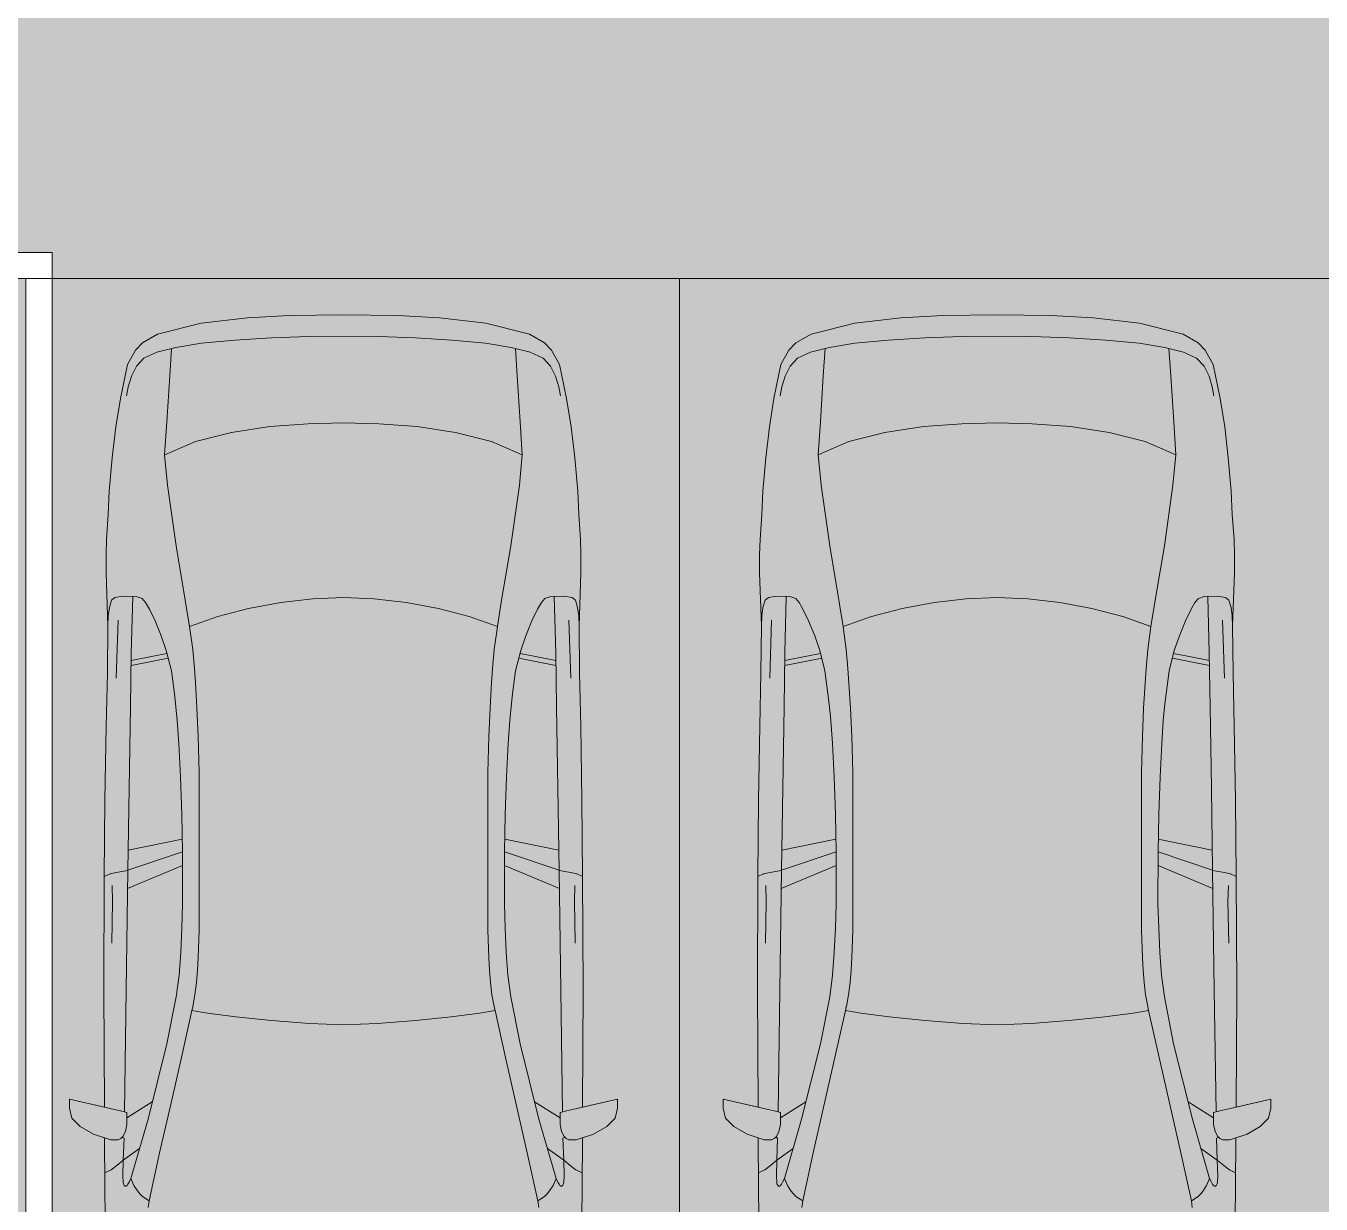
# Model space of a CAD drawing. Header units: millimetres. Extents: x 141848 to 1648660, y -465012 to -151356.
# Drawn here: x 439237 to 444191, y -269226 to -264722 of the extents above; entities that cross this region are included whole.
import ezdxf

# ---------------------------------------------------------------- set-up
doc = ezdxf.new("R2010")
doc.units = ezdxf.units.MM
doc.header["$MEASUREMENT"] = 0
for name, color, linetype in [('Extérieur - Environnement', 7, 'Continuous'), ('Sols_ Dalles', 7, 'Continuous'), ('Structure - Murs extérieurs', 7, 'Continuous')]:
    doc.layers.add(name, color=color, linetype=linetype)

msp = doc.modelspace()

# ---------------------------------------------------------------- hatches: boundary and pattern name
at = {"linetype": 'Continuous', "lineweight": 0, "true_color": 0x6f6f6f}
h = msp.add_hatch(color=8, dxfattribs=at)
h.paths.add_polyline_path([(360547.961, -275935.042), (360547.961, -295062.571), (487920.34, -293826.868), (487920.34, -270902.734), (487462.568, -270902.734), (472913.119, -271040.575), (472913.119, -163437.635), (371855.719, -163437.635), (371855.719, -271040.575), (371882.482, -271040.57), (371882.665, -272000.514, -0.40942736), (367883.201, -275935.042)])
h.paths.add_polyline_path([(377135.103, -260639.953), (373845.103, -260639.953), (373845.103, -248364.953), (373845.103, -243089.974), (373845.103, -242189.974), (377135.103, -242189.974)], flags=0)
h.paths.add_polyline_path([(415474.561, -260810.571), (380202.952, -260810.571), (380202.952, -230015.57), (380202.952, -193810.571), (380202.952, -171995.57), (431505.799, -171995.57), (464309.564, -171995.57), (464309.564, -262266.885), (436549.587, -262266.885), (436549.587, -189810.571), (412055.061, -189810.571), (412055.061, -201780.57), (412055.061, -204495.57), (415454.069, -204495.57), (415454.069, -208495.57), (415454.069, -218295.57), (405655.061, -218295.57), (405655.061, -222495.57), (415474.561, -222495.57)], flags=0)
h.paths.add_polyline_path([(381436.562, -269433.913, -0.09031866), (381558.292, -268727.623, -0.20144873), (382612.158, -267592.74, -0.10421145), (383417.525, -267415.055), (384017.498, -267409.371, -0.10404461), (384824.873, -267571.244, -0.23825546), (385983.776, -268953.318, -0.05518862), (386036.355, -269390.334), (386038.45, -269611.438), (386050.565, -270890.267), (385792.102, -271892.761, -0.26794919), (384069.602, -272909.124), (383469.629, -272914.808, -0.19371746), (382078.771, -272370.185, -0.07056876), (381728.183, -271931.262, -0.1316525), (381450.772, -270933.845)], flags=0)
h.paths.add_polyline_path([(392016.505, -273452.052), (392030.007, -267377.824, -0.3805567), (394016.505, -265609.826), (394094.233, -265609.826), (394094.233, -270609.826), (409094.233, -270609.826), (409094.233, -265609.826), (414055.71, -265609.826, -0.41421356), (415555.71, -267109.826), (415555.71, -273660.699, -0.34550161), (413836.804, -275433.432), (394027.271, -275599.002, -0.4157911), (392016.505, -273599.031)], flags=0)
h.paths.add_polyline_path([(424209.612, -271504.083, -0.13447393), (423930.467, -270484.937), (423930.467, -268984.937, -0.41421356), (425930.467, -266984.937), (426530.467, -266984.937, -0.41421356), (428530.467, -268984.937), (428530.467, -270484.937, -0.12882035), (428273.55, -271465.581, -0.27093629), (426530.467, -272484.937), (425930.467, -272484.937, -0.26498)], flags=0)
h.paths.add_polyline_path([(436562.206, -273329.325), (436569.468, -267730.336, -0.09856151), (436800.237, -266943.721), (436817.2, -266951.545, -0.258849), (438654.998, -265605.827), (438652.661, -265587.294), (439337.088, -265587.294), (439337.088, -265687.294), (439337.088, -270687.294), (469237.088, -270687.294), (469237.088, -265687.294), (470907.523, -265687.294), (472885.813, -265687.294), (472885.813, -267687.294), (472885.813, -271062.255, 0.00134576), (472885.842, -271073.021), (472896.728, -273095.233, -0.41421356), (470907.523, -275105.97), (462184.053, -275105.97, -0.00518896), (462130.957, -275116.103), (454147.511, -275196.191), (438770.531, -275253.24, -0.38655333), (436572.608, -273475.385, -0.02518922)], flags=0)
at = {"layer": 'Sols_ Dalles', "linetype": 'Continuous', "lineweight": 0, "true_color": 0x2e271c}
msp.add_hatch(color=250, dxfattribs=at).paths.add_polyline_path([(436660.829, -273253.269, 0.4157911), (438671.595, -275253.24), (470808.586, -275105.97, 0.41421356), (472797.791, -273095.233), (472786.905, -271073.021, -0.00134576), (472786.876, -271062.255), (472786.876, -267687.294), (472786.876, -265687.294), (469237.088, -265687.294), (469237.088, -270787.292), (469237.248, -271092.129), (469248.134, -273114.341), (439237.088, -273253.269), (439237.088, -270687.294), (439237.088, -265687.294), (438660.829, -265687.294, 0.25884891), (436813.282, -267154.752, 0.09856162), (436660.829, -267920.633)])

# ---------------------------------------------------------------- linework, layer by layer
at = {"color": 9, "linetype": 'Continuous', "lineweight": 5}
msp.add_lwpolyline([(436572.608, -273475.385, 0.38655333), (438770.531, -275253.24), (454147.511, -275196.191), (462130.957, -275116.103, 0.00518896), (462184.053, -275105.97), (470907.523, -275105.97, 0.41421356), (472896.728, -273095.233), (472885.842, -271073.021, -0.00134576), (472885.813, -271062.255), (472885.813, -267687.294), (472885.813, -265687.294), (470907.523, -265687.294), (469237.088, -265687.294), (469237.088, -270687.294), (439337.088, -270687.294), (439337.088, -265687.294), (439337.088, -265587.294), (438652.661, -265587.294), (438654.998, -265605.827, 0.258849), (436817.2, -266951.545), (436800.237, -266943.721, 0.09856151), (436569.468, -267730.336), (436562.206, -273329.325, 0.02518922)], format="xyb", close=True, dxfattribs=at)
at = {"color": 253, "linetype": 'Continuous', "lineweight": 5, "true_color": 0x9f9f9f, "flags": 128}
for points in [[(439237.088, -265687.294), (438660.829, -265687.294)], [(439237.088, -273253.269), (439237.088, -265687.294)]]:
    msp.add_lwpolyline(points, dxfattribs=at)
at = {"color": 255, "linetype": 'Continuous', "lineweight": 5, "flags": 128}
for points in [[(439237.088, -265687.294), (439237.088, -270687.294)], [(441737.088, -265687.294), (439237.088, -265687.294)], [(441737.088, -265687.294), (441737.088, -270687.294)], [(444237.088, -265687.294), (441737.088, -265687.294)]]:
    msp.add_lwpolyline(points, dxfattribs=at)
at = {"layer": 'Extérieur - Environnement', "color": 7, "linetype": 'Continuous', "lineweight": 13}
for p, q in [((440084.336, -265837.164), (439907.396, -265858.076)), ((439907.396, -265858.076), (440084.336, -265837.164)), ((440244.465, -265828.356), (440084.336, -265837.164)), ((440084.336, -265837.164), (440244.465, -265828.356)), ((440451.908, -265825.764), (440244.465, -265828.356)), ((440244.465, -265828.356), (440451.908, -265825.764)), ((440659.351, -265828.356), (440451.908, -265825.764)), ((440659.351, -265828.356), (440451.908, -265825.764)), ((440819.48, -265837.164), (440659.351, -265828.356)), ((440819.48, -265837.164), (440659.351, -265828.356)), ((440996.42, -265858.076), (440819.48, -265837.164)), ((440996.42, -265858.076), (440819.48, -265837.164)), ((442584.336, -265837.164), (442407.396, -265858.076)), ((442407.396, -265858.076), (442584.336, -265837.164)), ((442744.465, -265828.356), (442584.336, -265837.164)), ((442584.336, -265837.164), (442744.465, -265828.356)), ((442951.908, -265825.764), (442744.465, -265828.356)), ((442744.465, -265828.356), (442951.908, -265825.764)), ((443159.351, -265828.356), (442951.908, -265825.764)), ((443159.351, -265828.356), (442951.908, -265825.764)), ((443319.48, -265837.164), (443159.351, -265828.356)), ((443319.48, -265837.164), (443159.351, -265828.356)), ((443496.42, -265858.076), (443319.48, -265837.164)), ((443496.42, -265858.076), (443319.48, -265837.164)), ((439740.372, -265900.703), (439682.776, -265932.912)), ((439682.776, -265932.912), (439740.372, -265900.703)), ((439907.396, -265858.076), (439740.372, -265900.703)), ((439740.372, -265900.703), (439907.396, -265858.076)), ((441163.444, -265900.703), (440996.42, -265858.076)), ((441163.444, -265900.703), (440996.42, -265858.076)), ((441221.04, -265932.912), (441163.444, -265900.703)), ((441221.04, -265932.912), (441163.444, -265900.703)), ((442240.372, -265900.703), (442182.776, -265932.912)), ((442182.776, -265932.912), (442240.372, -265900.703)), ((442407.396, -265858.076), (442240.372, -265900.703)), ((442240.372, -265900.703), (442407.396, -265858.076)), ((443663.444, -265900.703), (443496.42, -265858.076)), ((443663.444, -265900.703), (443496.42, -265858.076)), ((443721.04, -265932.912), (443663.444, -265900.703)), ((443721.04, -265932.912), (443663.444, -265900.703)), ((439682.776, -265932.912), (439655.914, -265961.821)), ((439655.914, -265961.821), (439682.776, -265932.912)), ((439810.146, -265950.545), (439738.222, -265969.4)), ((439810.146, -265950.545), (439908.463, -265935.102)), ((439908.445, -265935.105), (440035.673, -265922.562)), ((440035.673, -265922.562), (440176.232, -265914.145)), ((440176.232, -265914.145), (440318.781, -265909.477)), ((440318.781, -265909.477), (440451.908, -265908.163)), ((440585.035, -265909.477), (440451.908, -265908.163)), ((440727.584, -265914.145), (440585.035, -265909.477)), ((440868.143, -265922.562), (440727.584, -265914.145)), ((440995.371, -265935.105), (440868.143, -265922.562)), ((441093.67, -265950.545), (440995.353, -265935.102)), ((441093.67, -265950.545), (441165.594, -265969.4)), ((441247.902, -265961.821), (441221.04, -265932.912)), ((441247.902, -265961.821), (441221.04, -265932.912)), ((442182.776, -265932.912), (442155.914, -265961.821)), ((442155.914, -265961.821), (442182.776, -265932.912)), ((442310.146, -265950.545), (442238.222, -265969.4)), ((442310.146, -265950.545), (442408.463, -265935.102)), ((442408.445, -265935.105), (442535.673, -265922.562)), ((442535.673, -265922.562), (442676.232, -265914.145)), ((442676.232, -265914.145), (442818.781, -265909.477)), ((442818.781, -265909.477), (442951.908, -265908.163)), ((443085.035, -265909.477), (442951.908, -265908.163)), ((443227.584, -265914.145), (443085.035, -265909.477)), ((443368.143, -265922.562), (443227.584, -265914.145)), ((443495.371, -265935.105), (443368.143, -265922.562)), ((443593.67, -265950.545), (443495.353, -265935.102)), ((443593.67, -265950.545), (443665.594, -265969.4)), ((443747.902, -265961.821), (443721.04, -265932.912)), ((443747.902, -265961.821), (443721.04, -265932.912)), ((439655.914, -265961.821), (439625.263, -266016.54)), ((439625.263, -266016.54), (439655.914, -265961.821)), ((439659.923, -266022.127), (439688.544, -265991.939)), ((439688.544, -265991.939), (439738.222, -265969.4)), ((439794.181, -265954.731), (439787.049, -266059.811)), ((441109.635, -265954.731), (441116.767, -266059.811)), ((441215.272, -265991.939), (441165.594, -265969.4)), ((441243.893, -266022.127), (441215.272, -265991.939)), ((441278.553, -266016.54), (441247.902, -265961.821)), ((441278.553, -266016.54), (441247.902, -265961.821)), ((442155.914, -265961.821), (442125.263, -266016.54)), ((442125.263, -266016.54), (442155.914, -265961.821)), ((442159.923, -266022.127), (442188.544, -265991.939)), ((442188.544, -265991.939), (442238.222, -265969.4)), ((442294.181, -265954.731), (442287.049, -266059.811)), ((443609.635, -265954.731), (443616.767, -266059.811)), ((443715.272, -265991.939), (443665.594, -265969.4)), ((443743.893, -266022.127), (443715.272, -265991.939)), ((443778.553, -266016.54), (443747.902, -265961.821)), ((443778.553, -266016.54), (443747.902, -265961.821)), ((439625.263, -266016.54), (439598.367, -266145.59)), ((439598.367, -266145.59), (439625.263, -266016.54)), ((439641.061, -266060.723), (439659.923, -266022.127)), ((441262.755, -266060.723), (441243.893, -266022.127)), ((441305.449, -266145.59), (441278.553, -266016.54)), ((441305.449, -266145.59), (441278.553, -266016.54)), ((442125.263, -266016.54), (442098.367, -266145.59)), ((442098.367, -266145.59), (442125.263, -266016.54)), ((442141.061, -266060.723), (442159.923, -266022.127)), ((443762.755, -266060.723), (443743.893, -266022.127)), ((443805.449, -266145.59), (443778.553, -266016.54)), ((443805.449, -266145.59), (443778.553, -266016.54)), ((439628.781, -266101.535), (439641.061, -266060.723)), ((439787.049, -266059.811), (439776.153, -266235.469)), ((441116.767, -266059.811), (441127.663, -266235.469)), ((441275.036, -266101.535), (441262.755, -266060.723)), ((442128.781, -266101.535), (442141.061, -266060.723)), ((442287.049, -266059.811), (442276.153, -266235.469)), ((443616.767, -266059.811), (443627.663, -266235.469)), ((443775.036, -266101.535), (443762.755, -266060.723)), ((439598.367, -266145.59), (439581.073, -266254.371)), ((439598.367, -266145.59), (439581.073, -266254.371)), ((439622.383, -266135.297), (439628.781, -266101.535)), ((441281.433, -266135.297), (441275.036, -266101.535)), ((441322.743, -266254.371), (441305.449, -266145.59)), ((441305.449, -266145.59), (441322.743, -266254.371)), ((442098.367, -266145.59), (442081.073, -266254.371)), ((442098.367, -266145.59), (442081.073, -266254.371)), ((442122.383, -266135.297), (442128.781, -266101.535)), ((443781.433, -266135.297), (443775.036, -266101.535)), ((443822.743, -266254.371), (443805.449, -266145.59)), ((443805.449, -266145.59), (443822.743, -266254.371)), ((439776.153, -266235.469), (439767.862, -266361.049)), ((440317.155, -266242.406), (440170.626, -266253.728)), ((440451.908, -266238.96), (440317.155, -266242.406)), ((440451.908, -266238.96), (440586.661, -266242.406)), ((440586.661, -266242.406), (440733.19, -266253.728)), ((441127.663, -266235.469), (441135.954, -266361.049)), ((442276.153, -266235.469), (442267.862, -266361.049)), ((442817.155, -266242.406), (442670.626, -266253.728)), ((442951.908, -266238.96), (442817.155, -266242.406)), ((442951.908, -266238.96), (443086.661, -266242.406)), ((443086.661, -266242.406), (443233.19, -266253.728)), ((443627.663, -266235.469), (443635.954, -266361.049)), ((439581.075, -266254.36), (439567.251, -266372.439)), ((439581.075, -266254.36), (439567.251, -266372.439)), ((439581.073, -266254.371), (439581.075, -266254.36)), ((440023.07, -266275.57), (439885.25, -266310.612)), ((440170.626, -266253.728), (440023.07, -266275.57)), ((440733.19, -266253.728), (440880.746, -266275.57)), ((440880.746, -266275.57), (441018.566, -266310.612)), ((441322.742, -266254.36), (441336.565, -266372.439)), ((441336.565, -266372.439), (441322.743, -266254.371)), ((442081.075, -266254.36), (442067.251, -266372.439)), ((442081.075, -266254.36), (442067.251, -266372.439)), ((442081.073, -266254.371), (442081.075, -266254.36)), ((442523.07, -266275.57), (442385.25, -266310.612)), ((442670.626, -266253.728), (442523.07, -266275.57)), ((443233.19, -266253.728), (443380.746, -266275.57)), ((443380.746, -266275.57), (443518.566, -266310.612)), ((443822.742, -266254.36), (443836.565, -266372.439)), ((443836.565, -266372.439), (443822.743, -266254.371)), ((439885.25, -266310.612), (439767.93, -266361.74)), ((441018.566, -266310.612), (441135.887, -266361.74)), ((442385.25, -266310.612), (442267.93, -266361.74)), ((443518.566, -266310.612), (443635.887, -266361.74)), ((439567.251, -266372.439), (439555.728, -266500.926)), ((439555.728, -266500.926), (439567.251, -266372.439)), ((439767.862, -266361.049), (439779.203, -266476.985)), ((441135.954, -266361.049), (441124.614, -266476.985)), ((441348.088, -266500.926), (441336.565, -266372.439)), ((441348.088, -266500.926), (441336.565, -266372.439)), ((442067.251, -266372.439), (442055.728, -266500.926)), ((442055.728, -266500.926), (442067.251, -266372.439)), ((442267.862, -266361.049), (442279.203, -266476.985)), ((443635.954, -266361.049), (443624.614, -266476.985)), ((443848.088, -266500.926), (443836.565, -266372.439)), ((443848.088, -266500.926), (443836.565, -266372.439)), ((439779.203, -266476.985), (439812.002, -266709.08)), ((441124.614, -266476.985), (441091.814, -266709.08)), ((442279.203, -266476.985), (442312.002, -266709.08)), ((443624.614, -266476.985), (443591.814, -266709.08)), ((439555.728, -266500.926), (439551.932, -266589.935)), ((439551.932, -266589.935), (439555.728, -266500.926)), ((441351.884, -266589.935), (441348.088, -266500.926)), ((441351.884, -266589.935), (441348.088, -266500.926)), ((442055.728, -266500.926), (442051.932, -266589.935)), ((442051.932, -266589.935), (442055.728, -266500.926)), ((443851.884, -266589.935), (443848.088, -266500.926)), ((443851.884, -266589.935), (443848.088, -266500.926)), ((439551.932, -266589.935), (439545.508, -266685.688)), ((439545.508, -266685.688), (439551.932, -266589.935)), ((441358.309, -266685.688), (441351.884, -266589.935)), ((441358.309, -266685.688), (441351.884, -266589.935)), ((442051.932, -266589.935), (442045.508, -266685.688)), ((442045.508, -266685.688), (442051.932, -266589.935)), ((443858.309, -266685.688), (443851.884, -266589.935)), ((443858.309, -266685.688), (443851.884, -266589.935)), ((439545.508, -266685.688), (439543.743, -266743.57)), ((439543.743, -266743.57), (439545.508, -266685.688)), ((441360.073, -266743.57), (441358.309, -266685.688)), ((441360.073, -266743.57), (441358.309, -266685.688)), ((442045.508, -266685.688), (442043.743, -266743.57)), ((442043.743, -266743.57), (442045.508, -266685.688)), ((443860.073, -266743.57), (443858.309, -266685.688)), ((443860.073, -266743.57), (443858.309, -266685.688)), ((439812.002, -266709.08), (439848.174, -266924.692)), ((441091.814, -266709.08), (441055.642, -266924.692)), ((442312.002, -266709.08), (442348.174, -266924.692)), ((443591.814, -266709.08), (443555.642, -266924.692)), ((439543.743, -266743.57), (439543.698, -266812.144)), ((439543.743, -266743.57), (439543.698, -266812.144)), ((441360.118, -266812.144), (441360.073, -266743.57)), ((441360.073, -266743.57), (441360.118, -266812.144)), ((442043.743, -266743.57), (442043.698, -266812.144)), ((442043.743, -266743.57), (442043.698, -266812.144)), ((443860.118, -266812.144), (443860.073, -266743.57)), ((443860.073, -266743.57), (443860.118, -266812.144)), ((439543.698, -266812.144), (439550.959, -267015.116)), ((439550.959, -267015.116), (439543.698, -266812.144)), ((441352.857, -267015.116), (441360.118, -266812.144)), ((441352.857, -267015.116), (441360.118, -266812.144)), ((442043.698, -266812.144), (442050.959, -267015.116)), ((442050.959, -267015.116), (442043.698, -266812.144)), ((443852.857, -267015.116), (443860.118, -266812.144)), ((443852.857, -267015.116), (443860.118, -266812.144)), ((439564.951, -266917.174), (439556.547, -266945.179)), ((439577.652, -266906.682), (439564.951, -266917.174)), ((439608.63, -266901.909), (439577.652, -266906.682)), ((439659.244, -266903.116), (439608.63, -266901.909)), ((439640.038, -267118.034), (439645.862, -266902.797)), ((439681.719, -266910.293), (439659.244, -266903.116)), ((439694.717, -266925.468), (439681.719, -266910.293)), ((439709.611, -266951.662), (439694.717, -266925.468)), ((439848.174, -266924.692), (439863.388, -267017.735)), ((440211.69, -266925.666), (440088.935, -266948.269)), ((440334.373, -266911.78), (440211.69, -266925.666)), ((440451.908, -266907.061), (440334.373, -266911.78)), ((440451.908, -266907.061), (440569.443, -266911.78)), ((440569.443, -266911.78), (440692.126, -266925.666)), ((440692.126, -266925.666), (440814.881, -266948.269)), ((441055.642, -266924.692), (441040.428, -267017.735)), ((441194.205, -266951.662), (441209.099, -266925.468)), ((441209.099, -266925.468), (441222.098, -266910.293)), ((441222.098, -266910.293), (441244.572, -266903.116)), ((441244.572, -266903.116), (441295.186, -266901.909)), ((441263.778, -267118.034), (441257.954, -266902.797)), ((441295.186, -266901.909), (441326.164, -266906.682)), ((441326.164, -266906.682), (441338.865, -266917.174)), ((441338.865, -266917.174), (441347.27, -266945.179)), ((442064.951, -266917.174), (442056.547, -266945.179)), ((442077.652, -266906.682), (442064.951, -266917.174)), ((442108.63, -266901.909), (442077.652, -266906.682)), ((442159.244, -266903.116), (442108.63, -266901.909)), ((442140.038, -267118.034), (442145.862, -266902.797)), ((442181.719, -266910.293), (442159.244, -266903.116)), ((442194.717, -266925.468), (442181.719, -266910.293)), ((442209.611, -266951.662), (442194.717, -266925.468)), ((442348.174, -266924.692), (442363.388, -267017.735)), ((442711.69, -266925.666), (442588.935, -266948.269)), ((442834.373, -266911.78), (442711.69, -266925.666)), ((442951.908, -266907.061), (442834.373, -266911.78)), ((442951.908, -266907.061), (443069.443, -266911.78)), ((443069.443, -266911.78), (443192.126, -266925.666)), ((443192.126, -266925.666), (443314.881, -266948.269)), ((443555.642, -266924.692), (443540.428, -267017.735)), ((443694.205, -266951.662), (443709.099, -266925.468)), ((443709.099, -266925.468), (443722.098, -266910.293)), ((443722.098, -266910.293), (443744.572, -266903.116)), ((443744.572, -266903.116), (443795.186, -266901.909)), ((443763.778, -267118.034), (443757.954, -266902.797)), ((443795.186, -266901.909), (443826.164, -266906.682)), ((443826.164, -266906.682), (443838.865, -266917.174)), ((443838.865, -266917.174), (443847.27, -266945.179)), ((439552.232, -266976.682), (439550.959, -267015.116)), ((439556.547, -266945.179), (439552.232, -266976.682)), ((439731.015, -266995.684), (439709.611, -266951.662)), ((439971.085, -266979.133), (439863.388, -267017.735)), ((440088.935, -266948.269), (439971.085, -266979.133)), ((440814.881, -266948.269), (440932.731, -266979.133)), ((440932.731, -266979.133), (441040.428, -267017.735)), ((441172.801, -266995.684), (441194.205, -266951.662)), ((441347.27, -266945.179), (441351.584, -266976.682)), ((441351.584, -266976.682), (441352.857, -267015.116)), ((442052.232, -266976.682), (442050.959, -267015.116)), ((442056.547, -266945.179), (442052.232, -266976.682)), ((442231.015, -266995.684), (442209.611, -266951.662)), ((442471.085, -266979.133), (442363.388, -267017.735)), ((442588.935, -266948.269), (442471.085, -266979.133)), ((443314.881, -266948.269), (443432.731, -266979.133)), ((443432.731, -266979.133), (443540.428, -267017.735)), ((443672.801, -266995.684), (443694.205, -266951.662)), ((443847.27, -266945.179), (443851.584, -266976.682)), ((443851.584, -266976.682), (443852.857, -267015.116)), ((439550.959, -267015.116), (439548.746, -267195.422)), ((439548.746, -267195.422), (439550.959, -267015.116)), ((439589.626, -266993.88), (439582.209, -267214.66)), ((439754.43, -267052.956), (439731.015, -266995.684)), ((439863.388, -267017.735), (439875.059, -267105.162)), ((441040.428, -267017.735), (441028.757, -267105.162)), ((441149.386, -267052.956), (441172.801, -266995.684)), ((441314.19, -266993.88), (441321.607, -267214.66)), ((441355.07, -267195.422), (441352.857, -267015.116)), ((441355.07, -267195.422), (441352.857, -267015.116)), ((442050.959, -267015.116), (442048.746, -267195.422)), ((442048.746, -267195.422), (442050.959, -267015.116)), ((442089.626, -266993.88), (442082.209, -267214.66)), ((442254.43, -267052.956), (442231.015, -266995.684)), ((442363.388, -267017.735), (442375.059, -267105.162)), ((443540.428, -267017.735), (443528.757, -267105.162)), ((443649.386, -267052.956), (443672.801, -266995.684)), ((443814.19, -266993.88), (443821.607, -267214.66)), ((443855.07, -267195.422), (443852.857, -267015.116)), ((443855.07, -267195.422), (443852.857, -267015.116)), ((439773.759, -267109.617), (439754.43, -267052.956)), ((441130.057, -267109.617), (441149.386, -267052.956)), ((442273.759, -267109.617), (442254.43, -267052.956)), ((443630.057, -267109.617), (443649.386, -267052.956)), ((439637.106, -267325.351), (439640.038, -267118.034)), ((439639.618, -267147.769), (439724.006, -267130.537)), ((439723.733, -267149.83), (439781.148, -267138.68)), ((439724.006, -267130.537), (439776.487, -267120.345)), ((439793.594, -267187.636), (439773.759, -267109.617)), ((439875.058, -267105.146), (439881.751, -267178.67)), ((441028.758, -267105.146), (441022.066, -267178.67)), ((441110.222, -267187.636), (441130.057, -267109.617)), ((441180.083, -267149.83), (441122.668, -267138.68)), ((441179.81, -267130.537), (441127.33, -267120.345)), ((441264.198, -267147.769), (441179.81, -267130.537)), ((441266.71, -267325.351), (441263.778, -267118.034)), ((442137.106, -267325.351), (442140.038, -267118.034)), ((442139.618, -267147.769), (442224.006, -267130.537)), ((442223.733, -267149.83), (442281.148, -267138.68)), ((442224.006, -267130.537), (442276.487, -267120.345)), ((442293.594, -267187.636), (442273.759, -267109.617)), ((442375.058, -267105.146), (442381.751, -267178.67)), ((443528.758, -267105.146), (443522.066, -267178.67)), ((443610.222, -267187.636), (443630.057, -267109.617)), ((443680.083, -267149.83), (443622.668, -267138.68)), ((443679.81, -267130.537), (443627.33, -267120.345)), ((443764.198, -267147.769), (443679.81, -267130.537)), ((443766.71, -267325.351), (443763.778, -267118.034)), ((439639.345, -267167.062), (439723.733, -267149.83)), ((439805.003, -267275.127), (439793.594, -267187.636)), ((439881.75, -267178.656), (439886.716, -267253.131)), ((441022.066, -267178.656), (441017.1, -267253.131)), ((441098.813, -267275.127), (441110.222, -267187.636)), ((441264.471, -267167.062), (441180.083, -267149.83)), ((442139.345, -267167.062), (442223.733, -267149.83)), ((442305.003, -267275.127), (442293.594, -267187.636)), ((442381.75, -267178.656), (442386.716, -267253.131)), ((443522.066, -267178.656), (443517.1, -267253.131)), ((443598.813, -267275.127), (443610.222, -267187.636)), ((443764.471, -267167.062), (443680.083, -267149.83)), ((439548.746, -267195.422), (439544.396, -267398.632)), ((439548.746, -267195.422), (439544.396, -267398.632)), ((441359.42, -267398.632), (441355.07, -267195.422)), ((441355.07, -267195.422), (441359.42, -267398.632)), ((442048.746, -267195.422), (442044.396, -267398.632)), ((442048.746, -267195.422), (442044.396, -267398.632)), ((443859.42, -267398.632), (443855.07, -267195.422)), ((443855.07, -267195.422), (443859.42, -267398.632)), ((439810.849, -267324.705), (439805.003, -267275.127)), ((439886.716, -267253.127), (439891.12, -267329.924)), ((441017.1, -267253.127), (441012.696, -267329.924)), ((441092.967, -267324.705), (441098.813, -267275.127)), ((442310.849, -267324.705), (442305.003, -267275.127)), ((442386.716, -267253.127), (442391.12, -267329.924)), ((443517.1, -267253.127), (443512.696, -267329.924)), ((443592.967, -267324.705), (443598.813, -267275.127)), ((439632.146, -267636.148), (439637.106, -267325.351)), ((439815.943, -267376.543), (439810.849, -267324.705)), ((439891.119, -267329.914), (439895.885, -267438.034)), ((441012.697, -267329.914), (441007.931, -267438.034)), ((441087.873, -267376.543), (441092.967, -267324.705)), ((441271.671, -267636.148), (441266.71, -267325.351)), ((442132.146, -267636.148), (442137.106, -267325.351)), ((442315.943, -267376.543), (442310.849, -267324.705)), ((442391.119, -267329.914), (442395.885, -267438.034)), ((443512.697, -267329.914), (443507.931, -267438.034)), ((443587.873, -267376.543), (443592.967, -267324.705)), ((443771.671, -267636.148), (443766.71, -267325.351)), ((439822.181, -267464.557), (439815.943, -267376.543)), ((441081.636, -267464.557), (441087.873, -267376.543)), ((442322.181, -267464.557), (442315.943, -267376.543)), ((443581.636, -267464.557), (443587.873, -267376.543)), ((439544.396, -267398.632), (439539.611, -267681.866)), ((439544.396, -267398.632), (439539.611, -267681.866)), ((441364.205, -267681.866), (441359.42, -267398.632)), ((441359.42, -267398.632), (441364.205, -267681.866)), ((442044.396, -267398.632), (442039.611, -267681.866)), ((442044.396, -267398.632), (442039.611, -267681.866)), ((443864.205, -267681.866), (443859.42, -267398.632)), ((443859.42, -267398.632), (443864.205, -267681.866)), ((439828.568, -267592.686), (439822.181, -267464.557)), ((439895.885, -267438.031), (439899.856, -267575.552)), ((441007.931, -267438.031), (441003.961, -267575.552)), ((441075.248, -267592.686), (441081.636, -267464.557)), ((442328.568, -267592.686), (442322.181, -267464.557)), ((442395.885, -267438.031), (442399.856, -267575.552)), ((443507.931, -267438.031), (443503.961, -267575.552)), ((443575.248, -267592.686), (443581.636, -267464.557)), ((439899.856, -267575.552), (439899.894, -268178.518)), ((441003.961, -267575.552), (441003.922, -268178.518)), ((442399.856, -267575.552), (442399.894, -268178.518)), ((443503.961, -267575.552), (443503.922, -268178.518)), ((439833.568, -267735.926), (439828.568, -267592.686)), ((441070.248, -267735.926), (441075.248, -267592.686)), ((442333.568, -267735.926), (442328.568, -267592.686)), ((443570.248, -267735.926), (443575.248, -267592.686)), ((439539.611, -267681.866), (439537.092, -267973.113)), ((439539.611, -267681.866), (439537.092, -267973.113)), ((439627.185, -267950.448), (439632.146, -267636.148)), ((441276.631, -267950.448), (441271.671, -267636.148)), ((441366.724, -267973.113), (441364.205, -267681.866)), ((441364.205, -267681.866), (441366.724, -267973.113)), ((442039.611, -267681.866), (442037.092, -267973.113)), ((442039.611, -267681.866), (442037.092, -267973.113)), ((442127.185, -267950.448), (442132.146, -267636.148)), ((443776.631, -267950.448), (443771.671, -267636.148)), ((443866.724, -267973.113), (443864.205, -267681.866)), ((443864.205, -267681.866), (443866.724, -267973.113)), ((439835.991, -267879.457), (439833.568, -267735.926)), ((441067.825, -267879.457), (441070.248, -267735.926)), ((442335.991, -267879.457), (442333.568, -267735.926)), ((443567.825, -267879.457), (443570.248, -267735.926)), ((439628.402, -267873.372), (439835.173, -267831.01)), ((441275.415, -267873.372), (441068.643, -267831.01)), ((442128.402, -267873.372), (442335.173, -267831.01)), ((443775.415, -267873.372), (443568.643, -267831.01)), ((439835.991, -267879.457), (439627.202, -267949.357)), ((439836.529, -268077.471), (439835.991, -267879.457)), ((441067.287, -268077.471), (441067.825, -267879.457)), ((441067.825, -267879.457), (441276.614, -267949.357)), ((442335.991, -267879.457), (442127.202, -267949.357)), ((442336.529, -268077.471), (442335.991, -267879.457)), ((443567.287, -268077.471), (443567.825, -267879.457)), ((443567.825, -267879.457), (443776.614, -267949.357)), ((439626.214, -268019.427), (439836.131, -267931.001)), ((441277.603, -268019.427), (441067.685, -267931.001)), ((442126.214, -268019.427), (442336.131, -267931.001)), ((443777.603, -268019.427), (443567.685, -267931.001)), ((439537.092, -267973.113), (439535.124, -268405.992)), ((439535.124, -268405.992), (439537.092, -267973.113)), ((439537.092, -267973.113), (439558.801, -267963.349)), ((439558.801, -267963.349), (439560.757, -267962.783)), ((439560.757, -267962.783), (439564.015, -267962.088)), ((439564.015, -267962.088), (439589.928, -267957.432)), ((439589.928, -267957.432), (439627.185, -267950.448)), ((439627.185, -267950.448), (439620.746, -268407.601)), ((441276.631, -267950.448), (441283.07, -268407.601)), ((441313.888, -267957.432), (441276.631, -267950.448)), ((441339.801, -267962.088), (441313.888, -267957.432)), ((441343.059, -267962.783), (441339.801, -267962.088)), ((441345.015, -267963.349), (441343.059, -267962.783)), ((441366.724, -267973.113), (441345.015, -267963.349)), ((441368.692, -268405.992), (441366.724, -267973.113)), ((441368.692, -268405.992), (441366.724, -267973.113)), ((442037.092, -267973.113), (442035.124, -268405.992)), ((442035.124, -268405.992), (442037.092, -267973.113)), ((442037.092, -267973.113), (442058.801, -267963.349)), ((442058.801, -267963.349), (442060.757, -267962.783)), ((442060.757, -267962.783), (442064.015, -267962.088)), ((442064.015, -267962.088), (442089.928, -267957.432)), ((442089.928, -267957.432), (442127.185, -267950.448)), ((442127.185, -267950.448), (442120.746, -268407.601)), ((443776.631, -267950.448), (443783.07, -268407.601)), ((443813.888, -267957.432), (443776.631, -267950.448)), ((443839.801, -267962.088), (443813.888, -267957.432)), ((443843.059, -267962.783), (443839.801, -267962.088)), ((443845.015, -267963.349), (443843.059, -267962.783)), ((443866.724, -267973.113), (443845.015, -267963.349)), ((443868.692, -268405.992), (443866.724, -267973.113)), ((443868.692, -268405.992), (443866.724, -267973.113)), ((439566.987, -268008.036), (439568.486, -268069.3)), ((441336.829, -268008.036), (441335.33, -268069.3)), ((442066.987, -268008.036), (442068.486, -268069.3)), ((443836.829, -268008.036), (443835.33, -268069.3)), ((439568.486, -268069.3), (439565.909, -268228.63)), ((439833.378, -268171.56), (439836.529, -268077.471)), ((441070.438, -268171.56), (441067.287, -268077.471)), ((441335.33, -268069.3), (441337.907, -268228.63)), ((442068.486, -268069.3), (442065.909, -268228.63)), ((442333.378, -268171.56), (442336.529, -268077.471)), ((443570.438, -268171.56), (443567.287, -268077.471)), ((443835.33, -268069.3), (443837.907, -268228.63)), ((439829.184, -268264.184), (439833.378, -268171.56)), ((439899.894, -268178.518), (439896.057, -268282.803)), ((441003.922, -268178.518), (441007.759, -268282.803)), ((441074.632, -268264.184), (441070.438, -268171.56)), ((442329.184, -268264.184), (442333.378, -268171.56)), ((442399.894, -268178.518), (442396.057, -268282.803)), ((443503.922, -268178.518), (443507.759, -268282.803)), ((443574.632, -268264.184), (443570.438, -268171.56)), ((439823.085, -268350.336), (439829.184, -268264.184)), ((441080.732, -268350.336), (441074.632, -268264.184)), ((442323.085, -268350.336), (442329.184, -268264.184)), ((443580.732, -268350.336), (443574.632, -268264.184)), ((439896.058, -268282.796), (439893.524, -268331.972)), ((441007.758, -268282.796), (441010.292, -268331.972)), ((442396.058, -268282.796), (442393.524, -268331.972)), ((443507.758, -268282.796), (443510.292, -268331.972)), ((439811.939, -268433.588), (439823.085, -268350.336)), ((439893.524, -268331.956), (439889.726, -268379.107)), ((441010.292, -268331.956), (441014.09, -268379.107)), ((441091.878, -268433.588), (441080.732, -268350.336)), ((442311.939, -268433.588), (442323.085, -268350.336)), ((442393.524, -268331.956), (442389.726, -268379.107)), ((443510.292, -268331.956), (443514.09, -268379.107)), ((443591.878, -268433.588), (443580.732, -268350.336)), ((439535.124, -268405.992), (439537.602, -268855.376)), ((439537.602, -268855.376), (439535.124, -268405.992)), ((439620.747, -268407.601), (439614.299, -268873.649)), ((439883.905, -268425.327), (439875.474, -268470.695)), ((439889.728, -268379.084), (439883.905, -268425.327)), ((441014.088, -268379.084), (441019.911, -268425.327)), ((441019.911, -268425.327), (441028.342, -268470.695)), ((441283.069, -268407.601), (441289.517, -268873.649)), ((441366.214, -268855.376), (441368.692, -268405.992)), ((441366.214, -268855.376), (441368.692, -268405.992)), ((442035.124, -268405.992), (442037.602, -268855.376)), ((442037.602, -268855.376), (442035.124, -268405.992)), ((442120.747, -268407.601), (442114.299, -268873.649)), ((442383.905, -268425.327), (442375.474, -268470.695)), ((442389.728, -268379.084), (442383.905, -268425.327)), ((443514.088, -268379.084), (443519.911, -268425.327)), ((443519.911, -268425.327), (443528.342, -268470.695)), ((443783.069, -268407.601), (443789.517, -268873.649)), ((443866.214, -268855.376), (443868.692, -268405.992)), ((443866.214, -268855.376), (443868.692, -268405.992)), ((439776.522, -268612.975), (439811.939, -268433.588)), ((439872.174, -268485.5), (439875.253, -268471.184)), ((439875.253, -268471.184), (439875.56, -268470.505)), ((441028.563, -268471.184), (441028.256, -268470.505)), ((441031.642, -268485.5), (441028.563, -268471.184)), ((441127.294, -268612.975), (441091.878, -268433.588)), ((442276.522, -268612.975), (442311.939, -268433.588)), ((442372.174, -268485.5), (442375.253, -268471.184)), ((442375.253, -268471.184), (442375.56, -268470.505)), ((443528.563, -268471.184), (443528.256, -268470.505)), ((443531.642, -268485.5), (443528.563, -268471.184)), ((443627.294, -268612.975), (443591.878, -268433.588)), ((439872.174, -268485.5), (439832.016, -268665.461)), ((439872.174, -268485.5), (439931.145, -268495.563)), ((439931.145, -268495.563), (440039.761, -268509.721)), ((440039.761, -268509.721), (440176.846, -268524.319)), ((440176.846, -268524.319), (440321.29, -268535.706)), ((440726.97, -268524.319), (440582.526, -268535.706)), ((440864.055, -268509.721), (440726.97, -268524.319)), ((440972.671, -268495.563), (440864.055, -268509.721)), ((441031.642, -268485.5), (440972.671, -268495.563)), ((441031.642, -268485.5), (441071.8, -268665.461)), ((442372.174, -268485.5), (442332.016, -268665.461)), ((442372.174, -268485.5), (442431.145, -268495.563)), ((442431.145, -268495.563), (442539.761, -268509.721)), ((442539.761, -268509.721), (442676.846, -268524.319)), ((442676.846, -268524.319), (442821.29, -268535.706)), ((443226.97, -268524.319), (443082.526, -268535.706)), ((443364.055, -268509.721), (443226.97, -268524.319)), ((443472.671, -268495.563), (443364.055, -268509.721)), ((443531.642, -268485.5), (443472.671, -268495.563)), ((443531.642, -268485.5), (443571.8, -268665.461)), ((440321.29, -268535.706), (440451.908, -268540.229)), ((440582.526, -268535.706), (440451.908, -268540.229)), ((442821.29, -268535.706), (442951.908, -268540.229)), ((443082.526, -268535.706), (442951.908, -268540.229)), ((439704.322, -268900.718), (439776.522, -268612.975)), ((441199.494, -268900.718), (441127.294, -268612.975)), ((442204.322, -268900.718), (442276.522, -268612.975)), ((443699.494, -268900.718), (443627.294, -268612.975)), ((439832.016, -268665.461), (439789.836, -268850.052)), ((441071.8, -268665.461), (441113.98, -268850.052)), ((442332.016, -268665.461), (442289.836, -268850.052)), ((443571.8, -268665.461), (443613.98, -268850.052)), ((439537.602, -268855.376), (439404.23, -268824.575)), ((439404.23, -268824.575), (439404.23, -268858.864)), ((439404.23, -268824.575), (439576.265, -268864.305)), ((439404.23, -268824.575), (439404.23, -268858.864)), ((439404.23, -268858.864), (439413.09, -268896.996)), ((439413.09, -268896.996), (439404.23, -268858.864)), ((439576.265, -268864.305), (439599.394, -268869.809)), ((439599.394, -268869.809), (439623.515, -268876.024)), ((439720.697, -268835.461), (439623.515, -268895.945)), ((439789.836, -268850.052), (439748.686, -269030.342)), ((441113.98, -268850.052), (441155.13, -269030.342)), ((441183.12, -268835.461), (441280.301, -268895.945)), ((441304.422, -268869.809), (441280.301, -268876.024)), ((441327.551, -268864.305), (441304.422, -268869.809)), ((441499.586, -268824.575), (441327.551, -268864.305)), ((441499.586, -268824.575), (441366.214, -268855.376)), ((441490.726, -268896.996), (441499.586, -268858.864)), ((441490.726, -268896.996), (441499.586, -268858.864)), ((441499.586, -268858.864), (441499.586, -268824.575)), ((441499.586, -268824.575), (441499.586, -268858.864)), ((442037.602, -268855.376), (441904.23, -268824.575)), ((441904.23, -268824.575), (441904.23, -268858.864)), ((441904.23, -268824.575), (442076.265, -268864.305)), ((441904.23, -268824.575), (441904.23, -268858.864)), ((441904.23, -268858.864), (441913.09, -268896.996)), ((441913.09, -268896.996), (441904.23, -268858.864)), ((442076.265, -268864.305), (442099.394, -268869.809)), ((442099.394, -268869.809), (442123.515, -268876.024)), ((442220.697, -268835.461), (442123.515, -268895.945)), ((442289.836, -268850.052), (442248.686, -269030.342)), ((443613.98, -268850.052), (443655.13, -269030.342)), ((443683.12, -268835.461), (443780.301, -268895.945)), ((443804.422, -268869.809), (443780.301, -268876.024)), ((443827.551, -268864.305), (443804.422, -268869.809)), ((443999.586, -268824.575), (443827.551, -268864.305)), ((443999.586, -268824.575), (443866.214, -268855.376)), ((443990.726, -268896.996), (443999.586, -268858.864)), ((443990.726, -268896.996), (443999.586, -268858.864)), ((443999.586, -268858.864), (443999.586, -268824.575)), ((443999.586, -268824.575), (443999.586, -268858.864)), ((439413.09, -268896.996), (439444.949, -268928.955)), ((439444.949, -268928.955), (439413.09, -268896.996)), ((439623.515, -268921.171), (439617.503, -268947.698)), ((439623.515, -268876.024), (439623.515, -268921.171)), ((439704.322, -268900.718), (439638.908, -269127.825)), ((441199.494, -268900.718), (441264.908, -269127.825)), ((441280.301, -268876.024), (441280.301, -268921.171)), ((441280.301, -268921.171), (441286.313, -268947.698)), ((441458.867, -268928.955), (441490.726, -268896.996)), ((441458.867, -268928.955), (441490.726, -268896.996)), ((441913.09, -268896.996), (441944.949, -268928.955)), ((441944.949, -268928.955), (441913.09, -268896.996)), ((442123.515, -268921.171), (442117.503, -268947.698)), ((442123.515, -268876.024), (442123.515, -268921.171)), ((442204.322, -268900.718), (442138.908, -269127.825)), ((443699.494, -268900.718), (443764.908, -269127.825)), ((443780.301, -268876.024), (443780.301, -268921.171)), ((443780.301, -268921.171), (443786.313, -268947.698)), ((443958.867, -268928.955), (443990.726, -268896.996)), ((443958.867, -268928.955), (443990.726, -268896.996)), ((439444.949, -268928.955), (439495.489, -268958.446)), ((439495.489, -268958.446), (439444.949, -268928.955)), ((439495.489, -268958.446), (439538.002, -268972.665)), ((439561.464, -268980.512), (439495.489, -268958.446)), ((439538.002, -268972.665), (439538.26, -269028.074)), ((439538.26, -269028.074), (439538.002, -268972.665)), ((439607.695, -268967.805), (439599.62, -268975.338)), ((439612.572, -268973.482), (439605.368, -268969.976)), ((439617.503, -268947.698), (439607.695, -268967.805)), ((441286.313, -268947.698), (441296.121, -268967.805)), ((441291.244, -268973.482), (441298.448, -268969.976)), ((441296.121, -268967.805), (441304.196, -268975.338)), ((441342.352, -268980.512), (441408.327, -268958.446)), ((441365.556, -269028.074), (441365.814, -268972.665)), ((441365.556, -269028.074), (441365.814, -268972.665)), ((441365.814, -268972.665), (441408.327, -268958.446)), ((441408.327, -268958.446), (441458.867, -268928.955)), ((441408.327, -268958.446), (441458.867, -268928.955)), ((441944.949, -268928.955), (441995.489, -268958.446)), ((441995.489, -268958.446), (441944.949, -268928.955)), ((441995.489, -268958.446), (442038.002, -268972.665)), ((442061.464, -268980.512), (441995.489, -268958.446)), ((442038.002, -268972.665), (442038.26, -269028.074)), ((442038.26, -269028.074), (442038.002, -268972.665)), ((442107.695, -268967.805), (442099.62, -268975.338)), ((442112.572, -268973.482), (442105.368, -268969.976)), ((442117.503, -268947.698), (442107.695, -268967.805)), ((443786.313, -268947.698), (443796.121, -268967.805)), ((443791.244, -268973.482), (443798.448, -268969.976)), ((443796.121, -268967.805), (443804.196, -268975.338)), ((443842.352, -268980.512), (443908.327, -268958.446)), ((443865.556, -269028.074), (443865.814, -268972.665)), ((443865.556, -269028.074), (443865.814, -268972.665)), ((443865.814, -268972.665), (443908.327, -268958.446)), ((443908.327, -268958.446), (443958.867, -268928.955)), ((443908.327, -268958.446), (443958.867, -268928.955)), ((439589.448, -268980.446), (439561.464, -268980.512)), ((439599.62, -268975.338), (439589.448, -268980.446)), ((439612.572, -268973.482), (439609.604, -269058.02)), ((439671.752, -269013.798), (439609.604, -269058.02)), ((441232.064, -269013.798), (441294.212, -269058.02)), ((441291.244, -268973.482), (441294.212, -269058.02)), ((441304.196, -268975.338), (441314.368, -268980.446)), ((441314.368, -268980.446), (441342.352, -268980.512)), ((442089.448, -268980.446), (442061.464, -268980.512)), ((442099.62, -268975.338), (442089.448, -268980.446)), ((442112.572, -268973.482), (442109.604, -269058.02)), ((442171.752, -269013.798), (442109.604, -269058.02)), ((443732.064, -269013.798), (443794.212, -269058.02)), ((443791.244, -268973.482), (443794.212, -269058.02)), ((443804.196, -268975.338), (443814.368, -268980.446)), ((443814.368, -268980.446), (443842.352, -268980.512)), ((439538.26, -269028.074), (439539.312, -269106.124)), ((439538.26, -269028.074), (439539.312, -269106.124)), ((439609.604, -269058.02), (439584.743, -269078.043)), ((439609.604, -269058.02), (439607.77, -269119.394)), ((439748.686, -269030.342), (439708.521, -269213.352)), ((441155.13, -269030.342), (441195.295, -269213.352)), ((441294.212, -269058.02), (441319.073, -269078.043)), ((441294.212, -269058.02), (441296.046, -269119.394)), ((441364.504, -269106.124), (441365.556, -269028.074)), ((441365.556, -269028.074), (441364.504, -269106.124)), ((442038.26, -269028.074), (442039.312, -269106.124)), ((442038.26, -269028.074), (442039.312, -269106.124)), ((442109.604, -269058.02), (442084.743, -269078.043)), ((442109.604, -269058.02), (442107.77, -269119.394)), ((442248.686, -269030.342), (442208.521, -269213.352)), ((443655.13, -269030.342), (443695.295, -269213.352)), ((443794.212, -269058.02), (443819.073, -269078.043)), ((443794.212, -269058.02), (443796.046, -269119.394)), ((443864.504, -269106.124), (443865.556, -269028.074)), ((443865.556, -269028.074), (443864.504, -269106.124)), ((439563.147, -269094.519), (439539.312, -269106.124)), ((439539.312, -269106.124), (439543.463, -269761.281)), ((439539.312, -269106.124), (439543.463, -269761.281)), ((439584.743, -269078.043), (439563.147, -269094.519)), ((439607.77, -269119.394), (439609.049, -269142.411)), ((441296.046, -269119.394), (441294.767, -269142.411)), ((441319.073, -269078.043), (441340.669, -269094.519)), ((441340.669, -269094.519), (441364.504, -269106.124)), ((441360.353, -269761.281), (441364.504, -269106.124)), ((441364.504, -269106.124), (441360.353, -269761.281)), ((442063.147, -269094.519), (442039.312, -269106.124)), ((442039.312, -269106.124), (442043.463, -269761.281)), ((442039.312, -269106.124), (442043.463, -269761.281)), ((442084.743, -269078.043), (442063.147, -269094.519)), ((442107.77, -269119.394), (442109.049, -269142.411)), ((443796.046, -269119.394), (443794.767, -269142.411)), ((443819.073, -269078.043), (443840.669, -269094.519)), ((443840.669, -269094.519), (443864.504, -269106.124)), ((443860.353, -269761.281), (443864.504, -269106.124)), ((443864.504, -269106.124), (443860.353, -269761.281)), ((439609.049, -269142.411), (439610.086, -269148.165)), ((439610.086, -269148.165), (439613.009, -269153.829)), ((439616.47, -269156.902), (439613.009, -269153.829)), ((439620.219, -269156.936), (439616.47, -269156.902)), ((439624.115, -269154.389), (439620.219, -269156.936)), ((439624.115, -269154.389), (439627.207, -269150.029)), ((439627.207, -269150.029), (439631.554, -269141.742)), ((439631.56, -269141.742), (439638.908, -269127.825)), ((439638.908, -269127.825), (439650.354, -269154.267)), ((439650.354, -269154.267), (439663.697, -269175.776)), ((441253.463, -269154.267), (441240.119, -269175.776)), ((441264.908, -269127.825), (441253.463, -269154.267)), ((441272.256, -269141.742), (441264.908, -269127.825)), ((441276.609, -269150.029), (441272.262, -269141.742)), ((441279.701, -269154.389), (441276.609, -269150.029)), ((441279.701, -269154.389), (441283.597, -269156.936)), ((441283.597, -269156.936), (441287.346, -269156.902)), ((441287.346, -269156.902), (441290.807, -269153.829)), ((441293.73, -269148.165), (441290.807, -269153.829)), ((441294.767, -269142.411), (441293.73, -269148.165)), ((442109.049, -269142.411), (442110.086, -269148.165)), ((442110.086, -269148.165), (442113.009, -269153.829)), ((442116.47, -269156.902), (442113.009, -269153.829)), ((442120.219, -269156.936), (442116.47, -269156.902)), ((442124.115, -269154.389), (442120.219, -269156.936)), ((442124.115, -269154.389), (442127.207, -269150.029)), ((442127.207, -269150.029), (442131.554, -269141.742)), ((442131.56, -269141.742), (442138.908, -269127.825)), ((442138.908, -269127.825), (442150.354, -269154.267)), ((442150.354, -269154.267), (442163.697, -269175.776)), ((443753.463, -269154.267), (443740.119, -269175.776)), ((443764.908, -269127.825), (443753.463, -269154.267)), ((443772.256, -269141.742), (443764.908, -269127.825)), ((443776.609, -269150.029), (443772.262, -269141.742)), ((443779.701, -269154.389), (443776.609, -269150.029)), ((443779.701, -269154.389), (443783.597, -269156.936)), ((443783.597, -269156.936), (443787.346, -269156.902)), ((443787.346, -269156.902), (443790.807, -269153.829)), ((443793.73, -269148.165), (443790.807, -269153.829)), ((443794.767, -269142.411), (443793.73, -269148.165)), ((439663.697, -269175.776), (439672.894, -269186.973)), ((439672.894, -269186.973), (439682.613, -269197.411)), ((439682.613, -269197.411), (439708.521, -269213.352)), ((439708.521, -269213.352), (439705.231, -269238.276)), ((439708.535, -269213.352), (439708.521, -269213.352)), ((441195.281, -269213.352), (441195.295, -269213.352)), ((441221.203, -269197.411), (441195.295, -269213.352)), ((441195.295, -269213.352), (441198.585, -269238.276)), ((441230.922, -269186.973), (441221.203, -269197.411)), ((441240.119, -269175.776), (441230.922, -269186.973)), ((442163.697, -269175.776), (442172.894, -269186.973)), ((442172.894, -269186.973), (442182.613, -269197.411)), ((442182.613, -269197.411), (442208.521, -269213.352)), ((442208.521, -269213.352), (442205.231, -269238.276)), ((442208.535, -269213.352), (442208.521, -269213.352)), ((443695.281, -269213.352), (443695.295, -269213.352)), ((443721.203, -269197.411), (443695.295, -269213.352)), ((443695.295, -269213.352), (443698.585, -269238.276)), ((443730.922, -269186.973), (443721.203, -269197.411)), ((443740.119, -269175.776), (443730.922, -269186.973))]:
    msp.add_line(p, q, dxfattribs=at)
at = {"layer": 'Sols_ Dalles', "color": 7, "linetype": 'Continuous', "lineweight": 5, "flags": 128}
msp.add_lwpolyline([(436660.829, -273253.269, 0.4157911), (438671.595, -275253.24), (470808.586, -275105.97, 0.41421356), (472797.791, -273095.233), (472786.905, -271073.021, -0.00134576), (472786.876, -271062.255), (472786.876, -267687.294), (472786.876, -265687.294), (469237.088, -265687.294), (469237.088, -270787.292), (469237.248, -271092.129), (469248.134, -273114.341), (439237.088, -273253.269), (439237.088, -270687.294), (439237.088, -265687.294), (438660.829, -265687.294, 0.25884891), (436813.282, -267154.752, 0.09856162), (436660.829, -267920.633)], format="xyb", close=True, dxfattribs=at)
at = {"layer": 'Sols_ Dalles', "color": 250, "linetype": 'Continuous', "lineweight": 5, "true_color": 0x1f1f1f}
msp.add_lwpolyline([(436660.829, -273253.269, 0.4157911), (438671.595, -275253.24), (470808.586, -275105.97, 0.41421356), (472797.791, -273095.233), (472786.905, -271073.021, -0.00134576), (472786.876, -271062.255), (472786.876, -267687.294), (472786.876, -265687.294), (469237.088, -265687.294), (469237.088, -270787.292), (469237.248, -271092.129), (469248.134, -273114.341), (439237.088, -273253.269), (439237.088, -270687.294), (439237.088, -265687.294), (438660.829, -265687.294, 0.25884891), (436813.282, -267154.752, 0.09856162), (436660.829, -267920.633)], format="xyb", close=True, dxfattribs=at)
at = {"layer": 'Structure - Murs extérieurs', "color": 7, "linetype": 'Continuous', "lineweight": 5, "flags": 128}
for points in [[(469137.088, -270687.292), (439337.088, -270687.292), (439337.088, -265687.294), (439337.088, -265587.294), (439237.088, -265587.294), (438652.661, -265587.294, 0.25972716), (436720.906, -267116.457, 0.0985618), (436560.829, -267920.633), (436560.829, -273253.269, 0.41578544), (438672.092, -275353.239), (470809.084, -275205.969, 0.41421921)], [(470808.586, -275105.97), (438671.595, -275253.24, -0.4157911), (436660.829, -273253.269), (436660.829, -267920.633, -0.09856162), (436813.282, -267154.752, -0.2588489), (438660.829, -265687.294), (439237.088, -265687.294), (439237.088, -270687.292), (439237.088, -270787.292), (439337.088, -270787.292), (469137.088, -270787.292)]]:
    msp.add_lwpolyline(points, format="xyb", dxfattribs=at)
at = {"layer": 'Structure - Murs extérieurs', "color": 7, "linetype": 'Continuous', "lineweight": 5}
for points in [[(439337.088, -265587.294), (439237.088, -265587.294)], [(439337.088, -270687.292), (439337.088, -265587.294)], [(438660.829, -265687.294), (439237.088, -265687.294)], [(439237.088, -265687.294), (439237.088, -270687.292)]]:
    msp.add_lwpolyline(points, dxfattribs=at)

doc.saveas('drawing.dxf')
